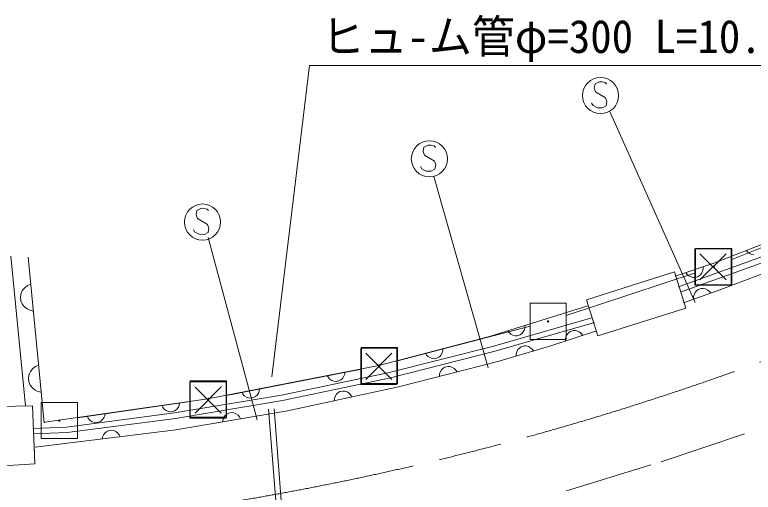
# Model space of a CAD drawing. Units: millimetres, scale not verified. Extents: x 40000 to 680000, y 20000 to 380000.
# Drawn here: x 383620 to 424442, y 265146 to 291535 of the extents above; entities that cross this region are included whole.
import ezdxf
from ezdxf.enums import TextEntityAlignment as Align

# ---------------------------------------------------------------- set-up
doc = ezdxf.new("R2010")
doc.units = ezdxf.units.MM
doc.header["$LTSCALE"] = 1000
doc.linetypes.add('CHAIN', pattern=[18.5, 12, -1.5, 3.5, -1.5])
for name, color, linetype, lineweight in [('M-BGD', 7, 'Continuous', 13), ('M-BGD-EXST', 7, 'Continuous', 13), ('M-BMK', 2, 'CHAIN', 13), ('M-BMK-ROW', 30, 'Continuous', 13), ('M-STR-HTXT', 7, 'Continuous', 13)]:
    doc.layers.add(name, color=color, linetype=linetype, lineweight=lineweight)
doc.styles.add('ＭＳ ゴシック', font='')
doc.styles.get('ＭＳ ゴシック').set_extended_font_data('MS Gothic')

# ---------------------------------------------------------------- blocks, each defined once
blk = doc.blocks.new('502[3708][2662][2745]')
at = {"color": 7, "linetype": 'Continuous', "lineweight": 13}
for p, q in [((-1.154, 0.817), (0.817, 1.154)), ((-0.817, -1.154), (-1.154, 0.817)), ((0.588, 0.831), (-0.588, -0.831)), ((0.817, 1.154), (1.154, -0.817)), ((0.831, -0.588), (-0.831, 0.588)), ((1.154, -0.817), (-0.817, -1.154))]:
    blk.add_line(p, q, dxfattribs=at)

msp = doc.modelspace()

# ---------------------------------------------------------------- linework, layer by layer
at = {"layer": 'M-BGD'}
for p, q in [((431294, 281356), (422269, 277801)), ((424060, 278507), (424141, 278410)), ((384221, 269916), (383399, 278199)), ((384354, 278146), (385249, 268979)), ((425164, 278257), (420312, 276496)), ((427452, 278185), (422651, 276343)), ((424141, 278410), (424234, 278339)), ((424234, 278339), (424364, 278282)), ((424364, 278282), (424479, 278263)), ((422269, 277801), (420123, 277089)), ((425280, 277959), (420421, 276195)), ((421671, 277476), (421671, 277603)), ((415228, 275787), (420088, 277321)), ((420088, 277321), (420720, 275318)), ((420722, 277288), (420797, 277186)), ((421506, 277148), (421582, 277236)), ((421582, 277236), (421645, 277362)), ((421645, 277362), (421671, 277476)), ((420797, 277186), (420886, 277110)), ((420886, 277110), (421012, 277047)), ((421012, 277047), (421126, 277022)), ((421126, 277022), (421253, 277021)), ((421253, 277021), (421404, 277072)), ((421404, 277072), (421506, 277148)), ((384186, 276470), (384051, 276306)), ((384327, 276574), (384186, 276470)), ((384500, 276652), (384327, 276574)), ((421557, 276401), (421406, 276347)), ((421684, 276403), (421557, 276401)), ((421798, 276380), (421684, 276403)), ((421926, 276319), (421798, 276380)), ((383976, 276148), (383934, 275963)), ((384051, 276306), (383976, 276148)), ((422651, 276343), (420594, 275613)), ((421172, 276052), (421149, 275937)), ((421232, 276179), (421172, 276052)), ((421307, 276269), (421232, 276179)), ((421406, 276347), (421307, 276269)), ((422016, 276245), (421926, 276319)), ((422093, 276145), (422016, 276245)), ((383934, 275963), (383957, 275725)), ((383957, 275725), (384035, 275551)), ((415860, 273785), (415228, 275787)), ((421149, 275937), (421151, 275811)), ((384035, 275551), (384139, 275411)), ((384139, 275411), (384303, 275276)), ((384303, 275276), (384461, 275201)), ((384461, 275201), (384646, 275159)), ((409862, 273753), (415297, 275456)), ((420720, 275318), (415860, 273785)), ((415516, 274793), (410020, 273208)), ((415664, 274523), (410099, 272918)), ((411825, 274243), (411827, 274369)), ((410873, 274070), (410947, 273967)), ((410947, 273967), (411034, 273890)), ((411655, 273917), (411732, 274004)), ((411732, 274004), (411798, 274129)), ((411798, 274129), (411825, 274243)), ((415773, 274064), (413305, 273248)), ((414230, 273954), (414154, 273866)), ((414331, 274030), (414230, 273954)), ((414483, 274080), (414331, 274030)), ((414610, 274080), (414483, 274080)), ((414723, 274054), (414610, 274080)), ((414850, 273991), (414723, 274054)), ((414938, 273915), (414850, 273991)), ((403746, 272153), (409862, 273753)), ((411034, 273890), (411160, 273824)), ((411160, 273824), (411273, 273797)), ((411273, 273797), (411400, 273795)), ((411400, 273795), (411552, 273843)), ((411552, 273843), (411655, 273917)), ((414065, 273626), (414064, 273499)), ((414090, 273740), (414065, 273626)), ((414154, 273866), (414090, 273740)), ((415014, 273813), (414938, 273915)), ((410020, 273208), (404239, 271742)), ((413305, 273248), (410324, 272367)), ((411515, 273115), (411436, 273030)), ((411619, 273188), (411515, 273115)), ((411772, 273233), (411619, 273188)), ((411899, 273229), (411772, 273233)), ((412011, 273200), (411899, 273229)), ((412136, 273132), (412011, 273200)), ((412222, 273053), (412136, 273132)), ((410099, 272918), (404313, 271451)), ((406320, 272827), (406389, 272721)), ((406389, 272721), (406473, 272639)), ((407094, 272636), (407175, 272719)), ((407175, 272719), (407247, 272842)), ((407247, 272842), (407279, 272953)), ((407279, 272953), (407288, 273080)), ((411339, 272792), (411335, 272666)), ((411369, 272905), (411339, 272792)), ((411436, 273030), (411369, 272905)), ((412294, 272949), (412222, 273053)), ((410324, 272367), (404831, 270975)), ((406473, 272639), (406595, 272568)), ((406595, 272568), (406707, 272535)), ((406707, 272535), (406833, 272527)), ((406833, 272527), (406988, 272567)), ((406988, 272567), (407094, 272636)), ((384624, 271989), (384489, 271825)), ((384764, 272093), (384624, 271989)), ((384937, 272170), (384764, 272093)), ((394297, 270309), (403746, 272153)), ((407208, 271907), (407136, 271786)), ((407290, 271990), (407208, 271907)), ((407397, 272058), (407290, 271990)), ((407552, 272098), (407397, 272058)), ((407678, 272088), (407552, 272098)), ((407790, 272055), (407678, 272088)), ((407911, 271982), (407790, 272055)), ((407994, 271900), (407911, 271982)), ((408062, 271794), (407994, 271900)), ((384414, 271667), (384372, 271482)), ((384372, 271482), (384395, 271243)), ((384489, 271825), (384414, 271667)), ((404251, 271744), (398367, 270502)), ((400893, 271596), (400955, 271486)), ((400955, 271486), (401033, 271399)), ((401739, 271435), (401818, 271553)), ((401818, 271553), (401858, 271662)), ((401858, 271662), (401874, 271788)), ((407102, 271674), (407093, 271548)), ((407136, 271786), (407102, 271674)), ((384395, 271243), (384472, 271069)), ((384472, 271069), (384576, 270929)), ((404313, 271451), (398423, 270207)), ((401033, 271399), (401150, 271320)), ((401150, 271320), (401260, 271281)), ((401260, 271281), (401386, 271264)), ((401386, 271264), (401543, 271295)), ((401543, 271295), (401653, 271357)), ((401653, 271357), (401739, 271435)), ((384576, 270929), (384740, 270794)), ((384740, 270794), (384898, 270719)), ((384898, 270719), (385083, 270677)), ((396169, 270674), (396231, 270564)), ((397094, 270630), (397134, 270740)), ((397134, 270740), (397150, 270866)), ((404831, 270975), (398693, 269651)), ((401595, 270706), (401486, 270642)), ((401752, 270740), (401595, 270706)), ((401877, 270726), (401752, 270740)), ((401988, 270689), (401877, 270726)), ((402107, 270612), (401988, 270689)), ((385275, 269017), (394297, 270309)), ((398367, 270502), (392452, 269525)), ((396231, 270564), (396309, 270477)), ((396309, 270477), (396426, 270398)), ((396426, 270398), (396536, 270358)), ((396536, 270358), (396661, 270342)), ((396661, 270342), (396818, 270373)), ((396818, 270373), (396929, 270435)), ((396929, 270435), (397015, 270513)), ((397015, 270513), (397094, 270630)), ((401287, 270333), (401273, 270207)), ((401325, 270444), (401287, 270333)), ((401401, 270562), (401325, 270444)), ((401486, 270642), (401401, 270562)), ((402186, 270527), (402107, 270612)), ((402251, 270418), (402186, 270527)), ((382288, 269887), (384608, 269922)), ((384608, 269922), (384725, 266724)), ((391743, 269943), (391799, 269830)), ((398423, 270207), (392496, 269229)), ((392580, 269739), (392665, 269853)), ((392665, 269853), (392710, 269960)), ((392710, 269960), (392733, 270085)), ((392452, 269525), (386487, 268742)), ((388590, 269370), (388613, 269495)), ((391799, 269830), (391873, 269739)), ((391873, 269739), (391986, 269654)), ((391986, 269654), (392093, 269609)), ((392093, 269609), (392218, 269587)), ((392218, 269587), (392376, 269609)), ((392376, 269609), (392489, 269666)), ((392489, 269666), (392580, 269739)), ((398693, 269651), (392517, 268592)), ((395343, 269462), (395255, 269386)), ((395455, 269522), (395343, 269462)), ((395613, 269549), (395455, 269522)), ((395738, 269530), (395613, 269549)), ((395846, 269487), (395738, 269530)), ((395962, 269406), (395846, 269487)), ((398472, 259224), (397653, 269736)), ((398771, 259247), (397952, 269759)), ((392496, 269229), (386513, 268443)), ((387623, 269353), (387680, 269240)), ((387680, 269240), (387753, 269149)), ((387753, 269149), (387866, 269064)), ((387866, 269064), (387974, 269019)), ((388257, 269019), (388370, 269076)), ((388370, 269076), (388460, 269149)), ((388460, 269149), (388545, 269263)), ((388545, 269263), (388590, 269370)), ((395131, 269162), (395112, 269037)), ((395173, 269270), (395131, 269162)), ((395255, 269386), (395173, 269270)), ((396038, 269317), (395962, 269406)), ((396098, 269206), (396038, 269317)), ((386487, 268742), (384618, 268665)), ((387974, 269019), (388098, 268997)), ((388098, 268997), (388257, 269019)), ((386513, 268443), (384630, 268365)), ((392517, 268592), (384739, 267633)), ((388478, 268215), (388452, 268091)), ((388525, 268321), (388478, 268215)), ((388612, 268433), (388525, 268321)), ((388704, 268505), (388612, 268433)), ((388818, 268559), (388704, 268505)), ((388977, 268579), (388818, 268559)), ((389101, 268554), (388977, 268579)), ((389207, 268506), (389101, 268554)), ((389319, 268419), (389207, 268506)), ((389391, 268327), (389319, 268419)), ((389445, 268213), (389391, 268327)), ((423954, 268380), (419349, 266831)), ((384725, 266724), (384688, 267723)), ((384725, 266724), (382432, 266563)), ((418776, 266653), (414119, 265231))]:
    msp.add_line(p, q, dxfattribs=at)
at = {"layer": 'M-BGD-EXST'}
for p, q in [((415940, 287831), (415697, 287717)), ((416100, 287827), (415940, 287831)), ((416259, 287783), (416100, 287827)), ((415697, 287717), (415652, 287478)), ((415652, 287478), (415727, 287276)), ((416337, 287701), (416259, 287783)), ((415727, 287276), (416279, 286942)), ((415588, 286519), (415511, 286641)), ((416279, 286942), (416354, 286740)), ((416354, 286740), (416308, 286501)), ((415825, 286393), (415588, 286519)), ((416105, 286386), (415825, 286393)), ((416308, 286501), (416105, 286386)), ((421232, 275625), (416495, 286233)), ((406237, 284221), (406191, 283982)), ((406480, 284335), (406237, 284221)), ((406640, 284331), (406480, 284335)), ((406799, 284287), (406640, 284331)), ((406877, 284205), (406799, 284287)), ((406191, 283982), (406266, 283780)), ((406266, 283780), (406818, 283446)), ((406818, 283446), (406893, 283244)), ((406128, 283023), (406051, 283145)), ((406365, 282897), (406128, 283023)), ((406847, 283005), (406645, 282890)), ((406893, 283244), (406847, 283005)), ((406645, 282890), (406365, 282897)), ((409797, 272025), (406787, 282601)), ((393692, 280724), (393646, 280485)), ((393646, 280485), (393721, 280283)), ((393935, 280838), (393692, 280724)), ((394095, 280834), (393935, 280838)), ((394254, 280791), (394095, 280834)), ((394332, 280709), (394254, 280791)), ((393721, 280283), (394273, 279950)), ((393582, 279527), (393505, 279649)), ((394273, 279950), (394348, 279748)), ((394348, 279748), (394302, 279509)), ((393819, 279401), (393582, 279527)), ((394099, 279394), (393819, 279401)), ((394302, 279509), (394099, 279394)), ((397018, 269152), (394309, 279232))]:
    msp.add_line(p, q, dxfattribs=at)
for centre in [(416002, 287069), (406541, 283573), (393996, 280077)]:
    msp.add_circle(centre, 1000, dxfattribs=at)
at = {"layer": 'M-BMK'}
msp.add_arc((369472, 422458), 160000, 272.14328, 301.50641, dxfattribs=at)
at = {"layer": 'M-BMK-ROW'}
for p, q in [((430198, 280796), (423254, 278011)), ((421254, 276610), (421254, 278610)), ((421254, 278610), (423254, 278610)), ((423254, 278610), (423254, 276610)), ((421254, 277280), (414104, 274918)), ((423254, 276610), (421254, 276610)), ((412104, 273588), (412104, 275588)), ((412104, 275588), (414104, 275588)), ((414104, 275588), (414104, 273588)), ((412104, 274326), (404781, 272411)), ((414104, 273588), (412104, 273588)), ((402781, 271150), (402781, 273150)), ((402781, 273150), (404781, 273150)), ((404781, 273150), (404781, 271150)), ((402781, 271954), (395324, 270494)), ((393324, 269298), (393324, 271298)), ((393324, 271298), (395324, 271298)), ((395324, 271298), (395324, 269298)), ((404781, 271150), (402781, 271150)), ((385079, 268109), (385079, 270109)), ((385079, 270109), (387079, 270109)), ((393324, 270154), (387079, 269253)), ((387079, 270109), (387079, 268109)), ((395324, 269298), (393324, 269298)), ((387079, 268109), (385079, 268109))]:
    msp.add_line(p, q, dxfattribs=at)
for centre in [(422254, 277610), (413104, 274588), (403781, 272150), (394324, 270298), (386079, 269109)]:
    msp.add_circle(centre, 40, dxfattribs=at)
at = {"layer": 'M-STR-HTXT'}
for q in [(397831, 271530), (426595, 288724)]:
    msp.add_line((399911, 288724), q, dxfattribs=at)

# ---------------------------------------------------------------- block references
at = {"layer": 'M-BGD', "xscale": 1000, "yscale": 1000, "rotation": 350.29151}
for p in [(422219, 277599), (403744, 272103), (394303, 270242)]:
    msp.add_blockref('502[3708][2662][2745]', p, dxfattribs=at)

# ---------------------------------------------------------------- texts
at = {"layer": 'M-STR-HTXT', "style": 'ＭＳ ゴシック', "width": 0.95}
msp.add_text('ヒュ-ム管φ=300 L=10.3', height=1833, dxfattribs=at).set_placement((400578, 288872), align=Align.BOTTOM_LEFT)

doc.saveas('drawing.dxf')
